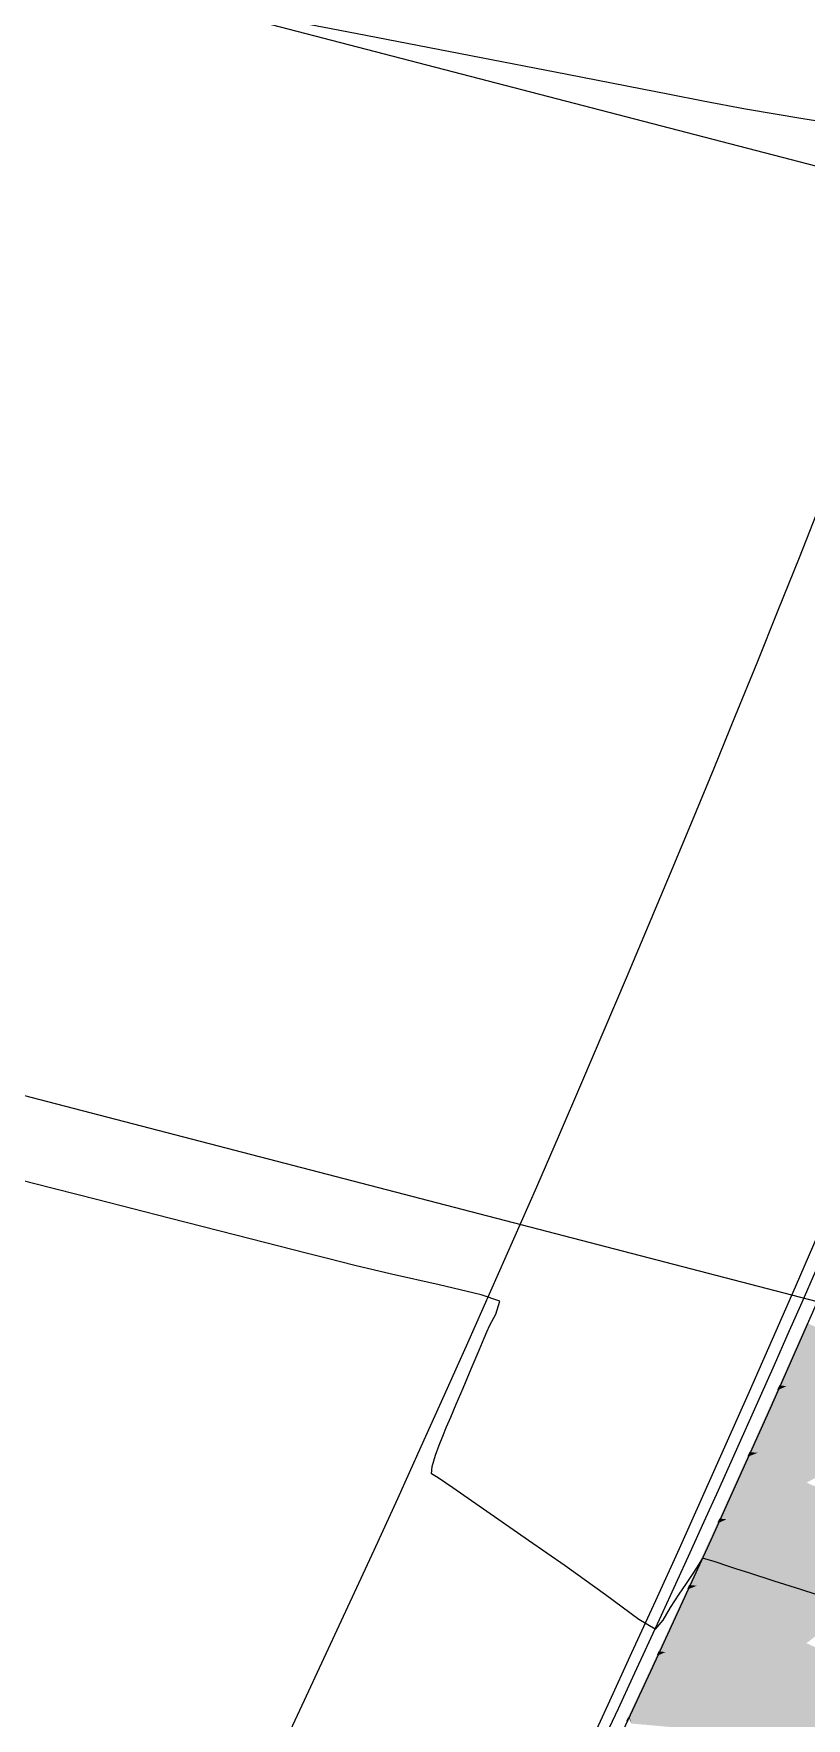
# Model space of a CAD drawing. Header units: millimetres. Extents: x 340454 to 342791, y 6993867 to 6995092.
# Drawn here: x 340722.53 to 340728.1, y 6994485.44 to 6994497.61 of the extents above; entities that cross this region are included whole.
import ezdxf

# ---------------------------------------------------------------- set-up
doc = ezdxf.new("R2010")
doc.units = ezdxf.units.MM
doc.header["$LTSCALE"] = 10
doc.linetypes.add('DASHDOT', pattern=[25.4, 12.7, -6.35, 0, -6.35])
for name, color, linetype in [('A-MODELAGEM', 7, 'Continuous'), ('F-HZ-CORREDOR-FEAT', 2, 'Continuous'), ('T-HM-CURVA_INTERMEDIARIA', 45, 'Continuous'), ('U-SC-SECAO_TIPO', 251, 'Continuous'), ('URB-Calçadas', 2, 'Continuous'), ('URB-Quadras', 3, 'Continuous')]:
    doc.layers.add(name, color=color, linetype=linetype)

msp = doc.modelspace()

# ---------------------------------------------------------------- linework, layer by layer
at = {"lineweight": 20}
msp.add_lwpolyline([(340759.006, 6994467.461), (340762.706, 6994481.717), (340729.432, 6994491.637, -0.02533), (340722.64, 6994477.318), (340759.006, 6994467.461)], format="xyb", close=True, dxfattribs=at)
at = {"layer": 'A-MODELAGEM', "color": 11, "linetype": 'Continuous', "lineweight": -3}
for points in [[(340727.914, 6994487.846), (340728.107, 6994488.298), (340727.907, 6994487.847)], [(340727.914, 6994487.846), (340728.113, 6994488.295), (340728.107, 6994488.298)], [(340727.914, 6994487.846), (340727.917, 6994487.846), (340728.113, 6994488.295)], [(340728.113, 6994488.295), (340727.917, 6994487.846), (340727.918, 6994487.846)], [(340728.113, 6994488.295), (340727.918, 6994487.846), (340728.116, 6994488.294)], [(340727.699, 6994487.365), (340727.893, 6994487.817), (340727.692, 6994487.366)], [(340727.699, 6994487.365), (340727.9, 6994487.814), (340727.893, 6994487.817)], [(340727.699, 6994487.365), (340727.702, 6994487.365), (340727.9, 6994487.814)], [(340727.9, 6994487.814), (340727.702, 6994487.365), (340727.703, 6994487.366)], [(340727.9, 6994487.814), (340727.703, 6994487.366), (340727.903, 6994487.813)], [(340727.9, 6994487.814), (340727.907, 6994487.847), (340727.893, 6994487.817)], [(340727.9, 6994487.814), (340727.913, 6994487.844), (340727.907, 6994487.847)], [(340727.9, 6994487.814), (340727.917, 6994487.846), (340727.913, 6994487.844)], [(340727.9, 6994487.814), (340727.905, 6994487.817), (340727.918, 6994487.846)], [(340727.9, 6994487.814), (340727.918, 6994487.846), (340727.917, 6994487.846)], [(340727.9, 6994487.814), (340727.903, 6994487.813), (340727.905, 6994487.817)], [(340727.913, 6994487.844), (340727.914, 6994487.846), (340727.907, 6994487.847)], [(340727.913, 6994487.844), (340727.917, 6994487.846), (340727.914, 6994487.846)], [(340727.917, 6994487.846), (340727.918, 6994487.846), (340727.918, 6994487.846)], [(340727.483, 6994486.885), (340727.678, 6994487.337), (340727.475, 6994486.886)], [(340727.483, 6994486.885), (340727.685, 6994487.334), (340727.678, 6994487.337)], [(340727.483, 6994486.885), (340727.486, 6994486.885), (340727.685, 6994487.334)], [(340727.685, 6994487.334), (340727.486, 6994486.885), (340727.487, 6994486.885)], [(340727.685, 6994487.334), (340727.487, 6994486.885), (340727.689, 6994487.333)], [(340727.685, 6994487.334), (340727.692, 6994487.366), (340727.678, 6994487.337)], [(340727.685, 6994487.334), (340727.698, 6994487.363), (340727.692, 6994487.366)], [(340727.685, 6994487.334), (340727.702, 6994487.365), (340727.698, 6994487.363)], [(340727.685, 6994487.334), (340727.691, 6994487.337), (340727.703, 6994487.365)], [(340727.685, 6994487.334), (340727.703, 6994487.365), (340727.702, 6994487.365)], [(340727.685, 6994487.334), (340727.69, 6994487.336), (340727.691, 6994487.337)], [(340727.685, 6994487.334), (340727.689, 6994487.333), (340727.69, 6994487.336)], [(340727.698, 6994487.363), (340727.699, 6994487.365), (340727.692, 6994487.366)], [(340727.698, 6994487.363), (340727.702, 6994487.365), (340727.699, 6994487.365)], [(340727.702, 6994487.365), (340727.703, 6994487.365), (340727.703, 6994487.366)], [(340727.265, 6994486.405), (340727.462, 6994486.858), (340727.256, 6994486.406)], [(340727.265, 6994486.405), (340727.469, 6994486.854), (340727.462, 6994486.858)], [(340727.265, 6994486.405), (340727.268, 6994486.405), (340727.469, 6994486.854)], [(340727.469, 6994486.854), (340727.268, 6994486.405), (340727.269, 6994486.406)], [(340727.469, 6994486.854), (340727.269, 6994486.406), (340727.473, 6994486.853)], [(340727.469, 6994486.854), (340727.475, 6994486.886), (340727.462, 6994486.858)], [(340727.469, 6994486.854), (340727.482, 6994486.883), (340727.475, 6994486.886)], [(340727.469, 6994486.854), (340727.486, 6994486.885), (340727.482, 6994486.883)], [(340727.469, 6994486.854), (340727.475, 6994486.857), (340727.487, 6994486.885)], [(340727.469, 6994486.854), (340727.487, 6994486.885), (340727.486, 6994486.885)], [(340727.469, 6994486.854), (340727.473, 6994486.853), (340727.475, 6994486.857)], [(340727.482, 6994486.883), (340727.483, 6994486.885), (340727.475, 6994486.886)], [(340727.482, 6994486.883), (340727.486, 6994486.885), (340727.483, 6994486.885)], [(340727.486, 6994486.885), (340727.487, 6994486.885), (340727.487, 6994486.885)], [(340727.045, 6994485.927), (340727.244, 6994486.379), (340727.036, 6994485.928)], [(340727.045, 6994485.927), (340727.251, 6994486.376), (340727.244, 6994486.379)], [(340727.045, 6994485.927), (340727.049, 6994485.926), (340727.251, 6994486.376)], [(340727.251, 6994486.376), (340727.049, 6994485.926), (340727.05, 6994485.927)], [(340727.251, 6994486.376), (340727.05, 6994485.927), (340727.255, 6994486.374)], [(340727.251, 6994486.376), (340727.256, 6994486.406), (340727.244, 6994486.379)], [(340727.251, 6994486.376), (340727.264, 6994486.403), (340727.256, 6994486.406)], [(340727.251, 6994486.376), (340727.269, 6994486.405), (340727.264, 6994486.403)], [(340727.251, 6994486.376), (340727.257, 6994486.378), (340727.269, 6994486.405)], [(340727.251, 6994486.376), (340727.269, 6994486.405), (340727.269, 6994486.405)], [(340727.251, 6994486.376), (340727.255, 6994486.374), (340727.257, 6994486.378)], [(340727.264, 6994486.403), (340727.265, 6994486.405), (340727.256, 6994486.406)], [(340727.264, 6994486.403), (340727.269, 6994486.405), (340727.268, 6994486.405)], [(340727.264, 6994486.403), (340727.268, 6994486.405), (340727.265, 6994486.405)], [(340727.268, 6994486.405), (340727.269, 6994486.405), (340727.269, 6994486.406)], [(340727.268, 6994486.405), (340727.269, 6994486.405), (340727.269, 6994486.405)], [(340727.269, 6994486.405), (340727.269, 6994486.405), (340727.269, 6994486.405)], [(340727.269, 6994486.405), (340727.269, 6994486.405), (340727.269, 6994486.405)], [(340727.032, 6994485.898), (340727.036, 6994485.928), (340727.024, 6994485.901)], [(340727.032, 6994485.898), (340727.044, 6994485.924), (340727.036, 6994485.928)], [(340727.032, 6994485.898), (340727.049, 6994485.926), (340727.044, 6994485.924)], [(340727.032, 6994485.898), (340727.038, 6994485.9), (340727.05, 6994485.926)], [(340727.032, 6994485.898), (340727.05, 6994485.926), (340727.049, 6994485.926)], [(340727.044, 6994485.924), (340727.045, 6994485.927), (340727.036, 6994485.928)], [(340727.044, 6994485.924), (340727.049, 6994485.926), (340727.045, 6994485.927)], [(340727.049, 6994485.926), (340727.05, 6994485.926), (340727.05, 6994485.927)], [(340726.824, 6994485.449), (340727.024, 6994485.901), (340726.815, 6994485.45)], [(340727.032, 6994485.898), (340727.024, 6994485.901), (340726.824, 6994485.449)], [(340727.032, 6994485.898), (340726.824, 6994485.449), (340726.827, 6994485.448)], [(340727.032, 6994485.898), (340726.827, 6994485.448), (340726.829, 6994485.449)], [(340727.032, 6994485.898), (340726.829, 6994485.449), (340727.036, 6994485.896)], [(340727.032, 6994485.898), (340727.036, 6994485.896), (340727.038, 6994485.9)], [(340726.811, 6994485.42), (340726.815, 6994485.45), (340726.803, 6994485.424)], [(340726.811, 6994485.42), (340726.823, 6994485.446), (340726.815, 6994485.45)], [(340726.811, 6994485.42), (340726.825, 6994485.441), (340726.823, 6994485.446)], [(340726.823, 6994485.446), (340726.824, 6994485.449), (340726.815, 6994485.45)], [(340726.823, 6994485.446), (340726.827, 6994485.448), (340726.824, 6994485.449)], [(340726.823, 6994485.446), (340726.828, 6994485.447), (340726.828, 6994485.448)], [(340726.823, 6994485.446), (340726.828, 6994485.448), (340726.827, 6994485.448)], [(340726.823, 6994485.446), (340726.825, 6994485.441), (340726.828, 6994485.447)], [(340726.827, 6994485.448), (340726.828, 6994485.448), (340726.829, 6994485.449)], [(340726.827, 6994485.448), (340726.829, 6994485.449), (340726.829, 6994485.449)], [(340726.828, 6994485.448), (340726.828, 6994485.448), (340726.829, 6994485.449)], [(340726.828, 6994485.448), (340726.829, 6994485.449), (340726.829, 6994485.449)], [(340726.828, 6994485.448), (340726.828, 6994485.447), (340726.828, 6994485.448)]]:
    msp.add_solid(points, dxfattribs=at)
at = {"layer": 'A-MODELAGEM', "color": 161, "linetype": 'Continuous', "lineweight": -3}
for points in [[(340727.918, 6994487.846), (340728.52, 6994488.116), (340728.116, 6994488.294)], [(340727.918, 6994487.846), (340727.962, 6994487.843), (340728.52, 6994488.116)], [(340727.918, 6994487.846), (340728.52, 6994488.116), (340727.918, 6994487.846)], [(340727.962, 6994487.843), (340728.544, 6994488.106), (340728.52, 6994488.116)], [(340727.962, 6994487.843), (340728.547, 6994487.8), (340728.544, 6994488.106)], [(340727.703, 6994487.366), (340728.262, 6994487.653), (340727.903, 6994487.813)], [(340727.905, 6994487.817), (340727.903, 6994487.813), (340728.262, 6994487.653)], [(340727.918, 6994487.846), (340727.905, 6994487.817), (340727.962, 6994487.843)], [(340727.905, 6994487.817), (340728.262, 6994487.653), (340727.962, 6994487.843)], [(340727.962, 6994487.843), (340728.262, 6994487.653), (340728.547, 6994487.8)], [(340727.703, 6994487.365), (340727.739, 6994487.362), (340728.262, 6994487.653)], [(340727.703, 6994487.365), (340728.262, 6994487.653), (340727.703, 6994487.366)], [(340727.739, 6994487.362), (340728.283, 6994487.644), (340728.262, 6994487.653)], [(340727.739, 6994487.362), (340727.752, 6994487.361), (340728.283, 6994487.644)], [(340727.752, 6994487.361), (340728.366, 6994487.607), (340728.283, 6994487.644)], [(340727.752, 6994487.361), (340728.414, 6994487.306), (340728.366, 6994487.607)], [(340727.487, 6994486.885), (340728.083, 6994487.156), (340727.689, 6994487.333)], [(340727.69, 6994487.336), (340727.689, 6994487.333), (340728.083, 6994487.156)], [(340727.69, 6994487.336), (340728.083, 6994487.156), (340727.752, 6994487.361)], [(340727.691, 6994487.337), (340727.69, 6994487.336), (340727.752, 6994487.361)], [(340727.703, 6994487.365), (340727.691, 6994487.337), (340727.739, 6994487.362)], [(340727.691, 6994487.337), (340727.752, 6994487.361), (340727.739, 6994487.362)], [(340727.752, 6994487.361), (340728.083, 6994487.156), (340728.414, 6994487.306)], [(340728.083, 6994487.156), (340728.105, 6994487.146), (340728.414, 6994487.306)], [(340727.487, 6994486.885), (340727.527, 6994486.881), (340728.083, 6994487.156)], [(340727.487, 6994486.885), (340728.083, 6994487.156), (340727.487, 6994486.885)], [(340727.527, 6994486.881), (340728.105, 6994487.146), (340728.083, 6994487.156)], [(340727.527, 6994486.881), (340728.102, 6994486.829), (340728.105, 6994487.146)], [(340728.105, 6994487.146), (340728.102, 6994486.829), (340728.435, 6994486.998)], [(340728.102, 6994486.829), (340728.261, 6994486.814), (340728.435, 6994486.998)], [(340727.269, 6994486.406), (340727.831, 6994486.691), (340727.473, 6994486.853)], [(340727.475, 6994486.857), (340727.473, 6994486.853), (340727.831, 6994486.691)], [(340727.487, 6994486.885), (340727.475, 6994486.857), (340727.527, 6994486.881)], [(340727.475, 6994486.857), (340727.831, 6994486.691), (340727.527, 6994486.881)], [(340727.527, 6994486.881), (340727.831, 6994486.691), (340728.102, 6994486.829)], [(340727.831, 6994486.691), (340727.893, 6994486.662), (340728.102, 6994486.829)], [(340727.893, 6994486.662), (340728.261, 6994486.814), (340728.102, 6994486.829)], [(340727.893, 6994486.662), (340727.917, 6994486.652), (340728.261, 6994486.814)], [(340727.917, 6994486.652), (340728.3, 6994486.811), (340728.261, 6994486.814)], [(340727.917, 6994486.652), (340728.276, 6994486.489), (340728.3, 6994486.811)], [(340727.269, 6994486.405), (340727.831, 6994486.691), (340727.269, 6994486.406)], [(340727.269, 6994486.405), (340727.893, 6994486.662), (340727.831, 6994486.691)], [(340727.269, 6994486.405), (340727.312, 6994486.401), (340727.893, 6994486.662)], [(340727.269, 6994486.405), (340727.893, 6994486.662), (340727.269, 6994486.405)], [(340727.269, 6994486.405), (340727.269, 6994486.405), (340727.893, 6994486.662)], [(340727.312, 6994486.401), (340727.917, 6994486.652), (340727.893, 6994486.662)], [(340727.312, 6994486.401), (340727.946, 6994486.338), (340727.917, 6994486.652)], [(340727.917, 6994486.652), (340727.946, 6994486.338), (340728.276, 6994486.489)], [(340727.946, 6994486.338), (340727.979, 6994486.334), (340728.276, 6994486.489)], [(340727.979, 6994486.334), (340728.296, 6994486.48), (340728.276, 6994486.489)], [(340727.979, 6994486.334), (340728.489, 6994486.283), (340728.296, 6994486.48)], [(340727.05, 6994485.927), (340727.641, 6994486.198), (340727.255, 6994486.374)], [(340727.257, 6994486.378), (340727.255, 6994486.374), (340727.641, 6994486.198)], [(340727.269, 6994486.405), (340727.257, 6994486.378), (340727.312, 6994486.401)], [(340727.257, 6994486.378), (340727.641, 6994486.198), (340727.312, 6994486.401)], [(340727.312, 6994486.401), (340727.641, 6994486.198), (340727.946, 6994486.338)], [(340727.641, 6994486.198), (340727.662, 6994486.188), (340727.946, 6994486.338)], [(340727.662, 6994486.188), (340727.979, 6994486.334), (340727.946, 6994486.338)], [(340727.662, 6994486.188), (340727.996, 6994486.036), (340727.979, 6994486.334)], [(340727.979, 6994486.334), (340727.996, 6994486.036), (340728.489, 6994486.283)], [(340727.05, 6994485.926), (340727.086, 6994485.922), (340727.641, 6994486.198)], [(340727.05, 6994485.926), (340727.641, 6994486.198), (340727.05, 6994485.927)], [(340727.086, 6994485.922), (340727.662, 6994486.188), (340727.641, 6994486.198)], [(340727.086, 6994485.922), (340727.649, 6994485.861), (340727.662, 6994486.188)], [(340727.662, 6994486.188), (340727.649, 6994485.861), (340727.996, 6994486.036)], [(340727.996, 6994486.036), (340728.104, 6994485.986), (340728.489, 6994486.283)], [(340727.05, 6994485.926), (340727.038, 6994485.9), (340727.086, 6994485.922)], [(340727.038, 6994485.9), (340727.391, 6994485.732), (340727.086, 6994485.922)], [(340727.086, 6994485.922), (340727.391, 6994485.732), (340727.649, 6994485.861)], [(340727.649, 6994485.861), (340727.776, 6994485.848), (340727.996, 6994486.036)], [(340727.776, 6994485.848), (340728.104, 6994485.986), (340727.996, 6994486.036)], [(340727.776, 6994485.848), (340728.604, 6994485.758), (340728.104, 6994485.986)], [(340726.829, 6994485.449), (340727.391, 6994485.732), (340727.036, 6994485.896)], [(340727.038, 6994485.9), (340727.036, 6994485.896), (340727.391, 6994485.732)], [(340727.391, 6994485.732), (340727.444, 6994485.708), (340727.649, 6994485.861)], [(340727.444, 6994485.708), (340727.776, 6994485.848), (340727.649, 6994485.861)], [(340727.444, 6994485.708), (340728.406, 6994485.264), (340727.776, 6994485.848)], [(340727.776, 6994485.848), (340728.406, 6994485.264), (340728.604, 6994485.758)], [(340726.829, 6994485.449), (340727.391, 6994485.732), (340726.829, 6994485.449)], [(340726.829, 6994485.449), (340727.444, 6994485.708), (340727.391, 6994485.732)], [(340726.829, 6994485.449), (340728.406, 6994485.264), (340727.444, 6994485.708)], [(340726.829, 6994485.449), (340726.829, 6994485.449), (340727.444, 6994485.708)], [(340726.828, 6994485.447), (340726.825, 6994485.441), (340726.841, 6994485.406)], [(340726.829, 6994485.449), (340726.828, 6994485.448), (340728.406, 6994485.264)], [(340726.828, 6994485.447), (340728.406, 6994485.264), (340726.828, 6994485.448)], [(340726.828, 6994485.447), (340726.841, 6994485.406), (340728.406, 6994485.264)]]:
    msp.add_solid(points, dxfattribs=at)
at = {"layer": 'F-HZ-CORREDOR-FEAT', "color": 2, "linetype": 'Continuous', "lineweight": -3}
msp.add_polyline3d([(340758.935, 6994467.584, 722.47), (340762.585, 6994481.649, 723.676), (340729.489, 6994491.515, 723.589), (340729.087, 6994490.553, 723.474), (340728.678, 6994489.593, 723.359), (340728.263, 6994488.636, 723.245), (340727.841, 6994487.682, 723.13), (340727.413, 6994486.73, 723.016), (340726.978, 6994485.782, 722.901), (340726.538, 6994484.836, 722.786), (340726.091, 6994483.894, 722.672), (340725.637, 6994482.954, 722.557), (340725.178, 6994482.018, 722.443), (340724.712, 6994481.084, 722.328), (340724.24, 6994480.154, 722.214), (340723.762, 6994479.227, 722.099), (340723.278, 6994478.303, 721.984), (340722.787, 6994477.382, 721.87), (340722.787, 6994477.382, 721.87), (340758.935, 6994467.584, 722.47)], dxfattribs=at)
at = {"layer": 'T-HM-CURVA_INTERMEDIARIA', "color": 45, "linetype": 'Continuous', "lineweight": -3, "flags": 128}
for points, elevation in [([(340728.613, 6994496.909), (340728.077, 6994496.994), (340727.665, 6994497.063), (340727.358, 6994497.121), (340727.115, 6994497.169), (340726.808, 6994497.229), (340726.377, 6994497.313), (340725.68, 6994497.448), (340724.922, 6994497.595), (340724.31, 6994497.714)], 724), ([(340728.293, 6994486.299), (340728.063, 6994486.373), (340727.872, 6994486.434), (340727.688, 6994486.494), (340727.602, 6994486.521), (340727.537, 6994486.542), (340727.445, 6994486.573), (340727.354, 6994486.601), (340727.316, 6994486.538), (340727.274, 6994486.474), (340727.23, 6994486.409), (340727.183, 6994486.339), (340727.119, 6994486.244), (340727.068, 6994486.153), (340727.013, 6994486.088), (340726.894, 6994486.158), (340726.653, 6994486.335), (340726.363, 6994486.544), (340726.098, 6994486.728), (340725.797, 6994486.937), (340725.55, 6994487.108), (340725.446, 6994487.18), (340725.396, 6994487.21), (340725.403, 6994487.261), (340725.427, 6994487.345), (340725.452, 6994487.416), (340725.478, 6994487.481), (340725.506, 6994487.549), (340725.536, 6994487.618), (340725.576, 6994487.711), (340725.625, 6994487.828), (340725.684, 6994487.968), (340725.741, 6994488.101), (340725.778, 6994488.189), (340725.797, 6994488.235), (340725.817, 6994488.282), (340725.861, 6994488.363), (340725.891, 6994488.457), (340725.755, 6994488.501), (340725.453, 6994488.573), (340725.108, 6994488.652), (340724.843, 6994488.714), (340724.647, 6994488.763), (340724.492, 6994488.803), (340724.296, 6994488.854), (340723.985, 6994488.933), (340723.504, 6994489.056), (340722.978, 6994489.191), (340722.534, 6994489.304), (340722.184, 6994489.393)], 723)]:
    msp.add_lwpolyline(points, dxfattribs=dict(at, elevation=elevation))
at = {"layer": 'U-SC-SECAO_TIPO', "color": 251, "linetype": 'DASHDOT', "lineweight": -3}
for points in [[(340713.771, 6994500.394), (340765.113, 6994487.063), (340769.953, 6994485.807)], [(340709.698, 6994493.253), (340763.119, 6994479.383), (340776.609, 6994475.88)]]:
    msp.add_lwpolyline(points, dxfattribs=at)
at = {"layer": 'URB-Calçadas', "lineweight": 0}
msp.add_lwpolyline([(340737.938, 6994567.915, -0.173456), (340714.47, 6994467.492, 0.151029), (340713.673, 6994464.648, -1.966639), (340703.027, 6994471.986, 0.168204), (340705.589, 6994474.019, 0.200073), (340724.321, 6994581.895, 0.104086)], format="xyb", dxfattribs=at)
at = {"layer": 'URB-Quadras', "color": 252, "lineweight": 0}
msp.add_lwpolyline([(340815.241, 6994491.926, 0.038213), (340872.813, 6994444.815, 0.427498), (340879.9, 6994446.24), (340906.67, 6994488.537, 0.399537), (340905.329, 6994495.296, -0.090947), (340797.453, 6994605.491, 0.427165), (340790.332, 6994606.713), (340742.106, 6994571.002, 0.26508), (340740.108, 6994566.469, -0.172307), (340715.611, 6994465.576, -0.089172), (340715.611, 6994465.576, -2.016247), (340701.917, 6994473.704, 0.157194), (340704.27, 6994475.674, 0.197995), (340722.466, 6994581.029, 0.104869), (340721.604, 6994582.915), (340685.606, 6994631.482, 0.2535), (340684.742, 6994631.884, -0.18056), (340678.012, 6994633.945)], format="xyb", dxfattribs=at)

doc.saveas('drawing.dxf')
